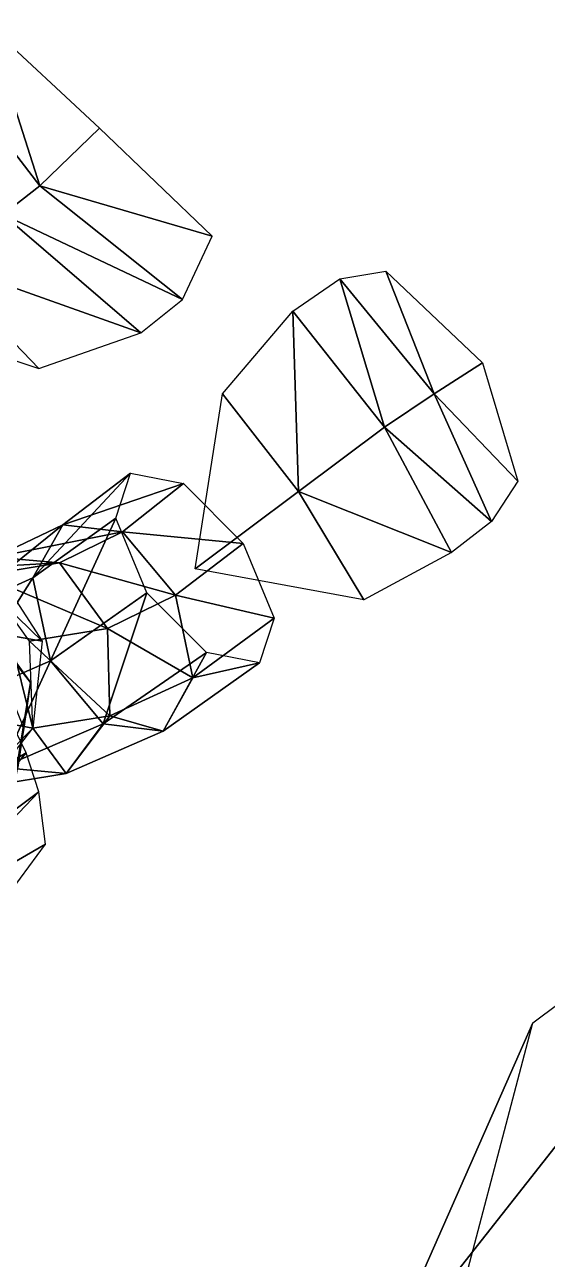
# Model space of a CAD drawing. Extents: x -6.8 to 6.8, y -29 to 29.
# Drawn here: x 0.275 to 1.411, y -3.686 to -1.003 of the extents above; entities that cross this region are included whole.
import ezdxf

# ---------------------------------------------------------------- set-up
doc = ezdxf.new("R2010")
doc.units = 0

msp = doc.modelspace()

# ---------------------------------------------------------------- linework, layer by layer
at = {"layer": 'flower_stems1', "color": 3}
for points in [[(0.29254, -2.2052, 6.59503), (0.47253, -2.07519, 6.47906), (0.50506, -1.97766, 6.63757)], [(0.29254, -2.2052, 6.59503), (0.50506, -1.97766, 6.63757), (0.35754, -2.0902, 6.73254)], [(0.35754, -2.0902, 6.73254), (0.50506, -1.97766, 6.63757), (0.62005, -2.00018, 6.79003)], [(0.35754, -2.0902, 6.73254), (0.62005, -2.00018, 6.79003), (0.48754, -2.10516, 6.87255)], [(0.48754, -2.10516, 6.87255), (0.62005, -2.00018, 6.79003), (0.75006, -2.13018, 6.84252)], [(0.11505, -2.2857, 6.74755), (0.35754, -2.0902, 6.73254), (0.21002, -2.16015, 6.85754)], [(0.11505, -2.2857, 6.74755), (0.29254, -2.2052, 6.59503), (0.35754, -2.0902, 6.73254)], [(0.21002, -2.16015, 6.85754), (0.35754, -2.0902, 6.73254), (0.48754, -2.10516, 6.87255)], [(0.33081, -2.38519, 6.54254), (0.47253, -2.07519, 6.47906), (0.29254, -2.2052, 6.59503)], [(0.33081, -2.38519, 6.54254), (0.54003, -2.23767, 6.40258), (0.47253, -2.07519, 6.47906)], [(0.21002, -2.16015, 6.85754), (0.48754, -2.10516, 6.87255), (0.35003, -2.17266, 6.98504)], [(0.35003, -2.17266, 6.98504), (0.48754, -2.10516, 6.87255), (0.60253, -2.24267, 6.93505)], [(0.48754, -2.10516, 6.87255), (0.75006, -2.13018, 6.84252), (0.60253, -2.24267, 6.93505)], [(0.60253, -2.24267, 6.93505), (0.75006, -2.13018, 6.84252), (0.81756, -2.29266, 6.76507)], [(0.04003, -2.19018, 7.03753), (0.21002, -2.16015, 6.85754), (0.35003, -2.17266, 6.98504)], [(0.04003, -2.19018, 7.03753), (0.35003, -2.17266, 6.98504), (0.18255, -2.20019, 7.16754)], [(0.18255, -2.20019, 7.16754), (0.35003, -2.17266, 6.98504), (0.45507, -2.31518, 7.06005)], [(0.35003, -2.17266, 6.98504), (0.60253, -2.24267, 6.93505), (0.45507, -2.31518, 7.06005)], [(0.15252, -2.18768, 7.21429), (0.31256, -2.34271, 7.20953), (0.24255, -2.3302, 7.30004)], [(0.15252, -2.18768, 7.21429), (0.22003, -2.20019, 7.12005), (0.31256, -2.34271, 7.20953)], [(0.18255, -2.20019, 7.16754), (0.45507, -2.31518, 7.06005), (0.28503, -2.34271, 7.24255)], [(0.12005, -2.47766, 6.72583), (0.29254, -2.2052, 6.59503), (0.11505, -2.2857, 6.74755)], [(0.12005, -2.47766, 6.72583), (0.33081, -2.38519, 6.54254), (0.29254, -2.2052, 6.59503)], [(0.12255, -2.2127, 7.13006), (0.17504, -2.28912, 6.85253), (0.28753, -2.43267, 6.91253)], [(0.12255, -2.2127, 7.13006), (0.28753, -2.43267, 6.91253), (0.23004, -2.35266, 7.20764)], [(0.44506, -2.5227, 6.60253), (0.54003, -2.23767, 6.40258), (0.33081, -2.38519, 6.54254)], [(0.44506, -2.5227, 6.60253), (0.67004, -2.36767, 6.45257), (0.54003, -2.23767, 6.40258)], [(0.45507, -2.31518, 7.06005), (0.60253, -2.24267, 6.93505), (0.64007, -2.42266, 6.88256)], [(0.60253, -2.24267, 6.93505), (0.81756, -2.29266, 6.76507), (0.64007, -2.42266, 6.88256)], [(0.17504, -2.28912, 6.85253), (0.27252, -2.5324, 6.61755), (0.28753, -2.43267, 6.91253)], [(0.64007, -2.42266, 6.88256), (0.81756, -2.29266, 6.76507), (0.78503, -2.39019, 6.60504)], [(0.24255, -2.3302, 7.30004), (0.29254, -2.53167, 7.21905), (0.22253, -2.51916, 7.31005)], [(0.24255, -2.3302, 7.30004), (0.31256, -2.34271, 7.20953), (0.29254, -2.53167, 7.21905)], [(0.28503, -2.34271, 7.24255), (0.45507, -2.31518, 7.06005), (0.46002, -2.50518, 7.03503)], [(0.45507, -2.31518, 7.06005), (0.64007, -2.42266, 6.88256), (0.46002, -2.50518, 7.03503)], [(0.23004, -2.35266, 7.20764), (0.28753, -2.43267, 6.91253), (0.26007, -2.61767, 6.96032)], [(0.28503, -2.34271, 7.24255), (0.46002, -2.50518, 7.03503), (0.29254, -2.53167, 7.21905)], [(0.22503, -2.61767, 6.80004), (0.33081, -2.38519, 6.54254), (0.12005, -2.47766, 6.72583)], [(0.22503, -2.61767, 6.80004), (0.44506, -2.5227, 6.60253), (0.33081, -2.38519, 6.54254)], [(0.57574, -2.53802, 6.74505), (0.67004, -2.36767, 6.45257), (0.44506, -2.5227, 6.60253)], [(0.57574, -2.53802, 6.74505), (0.78503, -2.39019, 6.60504), (0.67004, -2.36767, 6.45257)], [(0.64007, -2.42266, 6.88256), (0.78503, -2.39019, 6.60504), (0.57574, -2.53802, 6.74505)], [(0.28753, -2.43267, 6.91253), (0.27252, -2.5324, 6.61755), (0.24255, -2.7102, 6.68255)], [(0.28753, -2.43267, 6.91253), (0.24255, -2.7102, 6.68255), (0.26007, -2.61767, 6.96032)], [(0.46002, -2.50518, 7.03503), (0.64007, -2.42266, 6.88256), (0.57574, -2.53802, 6.74505)], [(0.22253, -2.51916, 7.31005), (0.29254, -2.53167, 7.21905), (0.16754, -2.65765, 7.14257)], [(0.36505, -2.63018, 6.92755), (0.44506, -2.5227, 6.60253), (0.22503, -2.61767, 6.80004)], [(0.29254, -2.53167, 7.21905), (0.46002, -2.50518, 7.03503), (0.36505, -2.63018, 6.92755)], [(0.46002, -2.50518, 7.03503), (0.57574, -2.53802, 6.74505), (0.36505, -2.63018, 6.92755)], [(0.36505, -2.63018, 6.92755), (0.57574, -2.53802, 6.74505), (0.44506, -2.5227, 6.60253)], [(0.29254, -2.53167, 7.21905), (0.36505, -2.63018, 6.92755), (0.19506, -2.65765, 7.11004)], [(0.19506, -2.65765, 7.11004), (0.36505, -2.63018, 6.92755), (0.22503, -2.61767, 6.80004)]]:
    msp.add_3dface(points, dxfattribs=at)
at = {"layer": 'flowers0', "color": 1}
for points in [[(0.30755, -1.35266, 5.31005), (0.19506, -1.00268, 5.19531), (0.07257, -1.04766, 5.31756)], [(0.43756, -1.22766, 5.13507), (0.19506, -1.00268, 5.19531), (0.30755, -1.35266, 5.31005)], [(0.30755, -1.35266, 5.31005), (0.07257, -1.04766, 5.31756), (0.22753, -1.41516, 5.48004)], [(0.30755, -1.35266, 5.31005), (0.68255, -1.4627, 5.26257), (0.43756, -1.22766, 5.13507)], [(0.22753, -1.41516, 5.48004), (0.61755, -1.60015, 5.39508), (0.30755, -1.35266, 5.31005)], [(0.30755, -1.35266, 5.31005), (0.61755, -1.60015, 5.39508), (0.68255, -1.4627, 5.26257)], [(0.52752, -1.67266, 5.56005), (0.22753, -1.41516, 5.48004), (0.07653, -1.51269, 5.78253)], [(0.52752, -1.67266, 5.56005), (0.61755, -1.60015, 5.39508), (0.22753, -1.41516, 5.48004)], [(-0.09246, -1.61767, 6.14508), (0.30505, -1.75018, 5.85003), (0.07653, -1.51269, 5.78253)], [(0.30505, -1.75018, 5.85003), (0.52752, -1.67266, 5.56005), (0.07653, -1.51269, 5.78253)], [(0.85754, -1.62518, 6.29003), (0.96002, -1.55517, 6.18505), (1.05755, -1.87768, 6.28503)], [(1.16503, -1.80517, 6.19256), (0.96002, -1.55517, 6.18505), (1.06005, -1.53869, 6.06005)], [(1.05755, -1.87768, 6.28503), (0.96002, -1.55517, 6.18505), (1.16503, -1.80517, 6.19256)], [(1.16503, -1.80517, 6.19256), (1.06005, -1.53869, 6.06005), (1.27008, -1.73767, 6.03503)], [(0.70507, -1.80517, 6.47381), (0.85754, -1.62518, 6.29003), (0.87005, -2.01745, 6.44506)], [(0.85754, -1.62518, 6.29003), (1.05755, -1.87768, 6.28503), (0.87005, -2.01745, 6.44506)], [(1.27008, -1.73767, 6.03503), (1.34753, -1.99517, 6.03253), (1.16503, -1.80517, 6.19256)], [(0.64508, -2.18518, 6.62255), (0.70507, -1.80517, 6.47381), (0.87005, -2.01745, 6.44506)], [(1.16503, -1.80517, 6.19256), (1.29003, -2.0827, 6.13256), (1.05755, -1.87768, 6.28503)], [(1.16503, -1.80517, 6.19256), (1.34753, -1.99517, 6.03253), (1.29003, -2.0827, 6.13256)], [(1.05755, -1.87768, 6.28503), (1.20257, -2.1502, 6.23504), (0.87005, -2.01745, 6.44506)], [(1.05755, -1.87768, 6.28503), (1.29003, -2.0827, 6.13256), (1.20257, -2.1502, 6.23504)], [(0.87005, -2.01745, 6.44506), (1.01257, -2.25268, 6.41754), (0.64508, -2.18518, 6.62255)], [(0.87005, -2.01745, 6.44506), (1.20257, -2.1502, 6.23504), (1.01257, -2.25268, 6.41754)], [(0.02752, -2.73516, 6.27258), (0.27752, -2.5852, 5.84252), (0.22003, -2.46771, 6.17254)], [(0.03503, -2.87268, 5.94506), (0.27752, -2.5852, 5.84252), (0.02752, -2.73516, 6.27258)], [(0.03503, -2.87268, 5.94506), (0.30505, -2.67016, 5.68005), (0.27752, -2.5852, 5.84252)], [(0.04504, -2.94268, 5.76007), (0.30505, -2.67016, 5.68005), (0.03503, -2.87268, 5.94506)], [(0.04504, -2.94268, 5.76007), (0.32006, -2.78393, 5.54504), (0.30505, -2.67016, 5.68005)], [(0.12005, -3.05517, 5.55004), (0.32006, -2.78393, 5.54504), (0.04504, -2.94268, 5.76007)]]:
    msp.add_3dface(points, dxfattribs=at)
at = {"layer": 'leaves2', "color": 3}
for points in [[(1.04754, -3.92517, 11.20947), (1.38006, -3.17266, 10.41754), (2.01257, -2.70019, 10.81005)], [(1.04754, -3.92517, 11.20947), (2.01257, -2.70019, 10.81005), (1.74505, -3.56518, 11.71203)], [(1.04754, -3.92517, 11.20947), (1.18505, -3.91265, 10.39007), (1.38006, -3.17266, 10.41754)], [(1.44256, -4.16766, 12.60253), (1.04754, -3.92517, 11.20947), (1.74505, -3.56518, 11.71203)]]:
    msp.add_3dface(points, dxfattribs=at)

doc.saveas('drawing.dxf')
